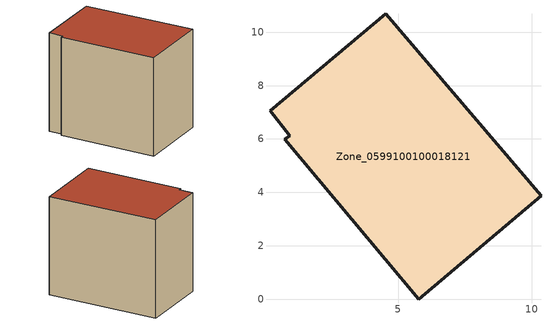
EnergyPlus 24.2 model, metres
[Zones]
Zone_0599100100018121
 floor ground (C_G): 0.93,6.12 0.2,7.05 4.53,10.68 10.35,3.88 5.77,0 0.76,5.99 z0
 wall outside (C_F): 5.77,0 10.35,3.88 4.53,10.68 0.2,7.05 0.93,6.12 0.76,5.99 5.77,0 z0:7.93
 roof outside (C_R): 0.2,7.05 0.93,6.12 0.76,5.99 5.77,0 10.35,3.88 4.53,10.68 z7.93
[BUILDING]
Pand.0599100100018121: North Axis=0; Terrain=City; Loads Convergence Tolerance Value=0.04; Temperature Convergence Tolerance Value=0.4; Solar Distribution=FullExterior; Maximum Number of Warmup Days=25; Minimum Number of Warmup Days=1
[Site:Location]
Rotterdam.The.Hague.AP_ZH_NLD Design_Conditions: Latitude=51.96; Longitude=4.45; Time Zone=1; Elevation=-4.5
[SITE:GROUNDTEMPERATURE:BUILDINGSURFACE]
18, 18, 18, 18, 18, 18, 18, 18, 18, 18, 18, 18
[MATERIAL] Thermal Absorptance=0.9; Solar Absorptance=0.7; Visible Absorptance=0.7
Name | Roughness | Thickness | Conductivity | Density | Specific Heat
G.TC.2015-2018 | MediumSmooth | 0.15 | 0.0428571 | 540 | 1210
F.TC.2015-2018 | Rough | 0.3 | 0.0666667 | 1920 | 840
R.TC.2015-2018 | MediumRough | 0.2 | 0.0333333 | 1500 | 1000
[CONSTRUCTION]
C_G: G.TC.2015-2018
C_F: F.TC.2015-2018
C_R: R.TC.2015-2018
[ZONE]
Zone_0599100100018121: Type=1; Multiplier=1; Ceiling Height=Autocalculate; Volume=Autocalculate; Floor Area=autocalculate; Part of Total Floor Area=Yes
[ZONEINFILTRATION:DESIGNFLOWRATE]
Infil_Zone_0599100100018121: Zone or ZoneList or Space or SpaceList=Zone_0599100100018121; Schedule=AlwaysOn; Design Flow Rate Calculation Method=Flow/Area; Flow Rate per Floor Area=0.0015; Constant Term Coefficient=1; Temperature Term Coefficient=0; Velocity Term Coefficient=0; Velocity Squared Term Coefficient=0
[HVACTEMPLATE:ZONE:IDEALLOADSAIRSYSTEM]
Zone_0599100100018121: Maximum Heating Supply Air Temperature=50; Minimum Cooling Supply Air Temperature=13; Maximum Heating Supply Air Humidity Ratio=0.0156; Minimum Cooling Supply Air Humidity Ratio=0.0077; Heating Limit=NoLimit; Cooling Limit=NoLimit; Dehumidification Control Type=ConstantSensibleHeatRatio; Cooling Sensible Heat Ratio=0.7; Dehumidification Setpoint=60; Humidification Control Type=None; Humidification Setpoint=30; Outdoor Air Method=None; Outdoor Air Flow Rate per Person=0.00944; Outdoor Air Flow Rate per Zone Floor Area=0; Outdoor Air Flow Rate per Zone=0; Demand Controlled Ventilation Type=None; Outdoor Air Economizer Type=NoEconomizer; Heat Recovery Type=None; Sensible Heat Recovery Effectiveness=0.7; Latent Heat Recovery Effectiveness=0.65
[ZONECONTROL:THERMOSTAT]
ThermostatControl_Zone_0599100100018121: Zone or ZoneList=Zone_0599100100018121; Control Type Schedule=DualSetpointControlType; Control 1=Thermostat_Zone_0599100100018121; Temperature Difference Between Cutout And Setpoint=0
[THERMOSTATSETPOINT:DUALSETPOINT]
Thermostat_Zone_0599100100018121: Heating Setpoint Temperature Schedule=HeatingSetpoint_Zone_0599100100018121; Cooling Setpoint Temperature Schedule=CoolingSetpoint_Zone_0599100100018121
[SCHEDULE:COMPACT]
HeatingSetpoint_Zone_0599100100018121: Through: 12/31, For: AllDays, Until: 24:00, 21
CoolingSetpoint_Zone_0599100100018121: Through: 12/31, For: AllDays, Until: 24:00, 24
DualSetpointControlType: Through: 12/31, For: AllDays, Until: 24:00, 4
AlwaysOn: Through: 12/31, For: AllDays, Until: 24:00, 1
